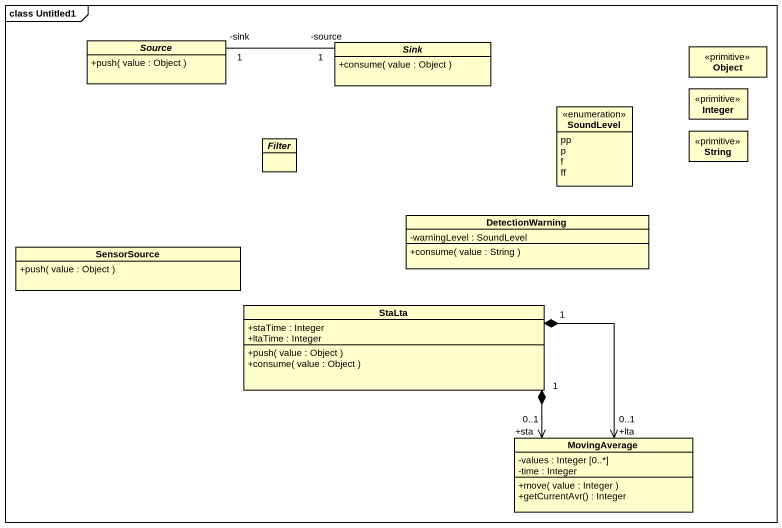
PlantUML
@startuml
mainframe class Untitled1
hide circle
hide empty members
skinparam classAttributeIconSize 0
abstract class Source {
  +push( value : Object )
}
abstract class Sink {
  +consume( value : Object )
}
class "Object" as Object_ <<primitive>>
enum SoundLevel {
  pp
  p
  f
  ff
}
class Integer <<primitive>>
abstract class Filter
class String <<primitive>>
class DetectionWarning {
  -warningLevel : SoundLevel
  +consume( value : String )
}
class SensorSource {
  +push( value : Object )
}
class StaLta {
  +staTime : Integer
  +ltaTime : Integer
  +push( value : Object )
  +consume( value : Object )
}
class MovingAverage {
  -values : Integer [0..*]
  -time : Integer
  +move( value : Integer )
  +getCurrentAvr() : Integer
}
Source "-sink\n1" -right- "-source\n1" Sink
StaLta "1" *--> "+sta\n0..1" MovingAverage
StaLta "1" *--> "+lta\n0..1" MovingAverage
@enduml
